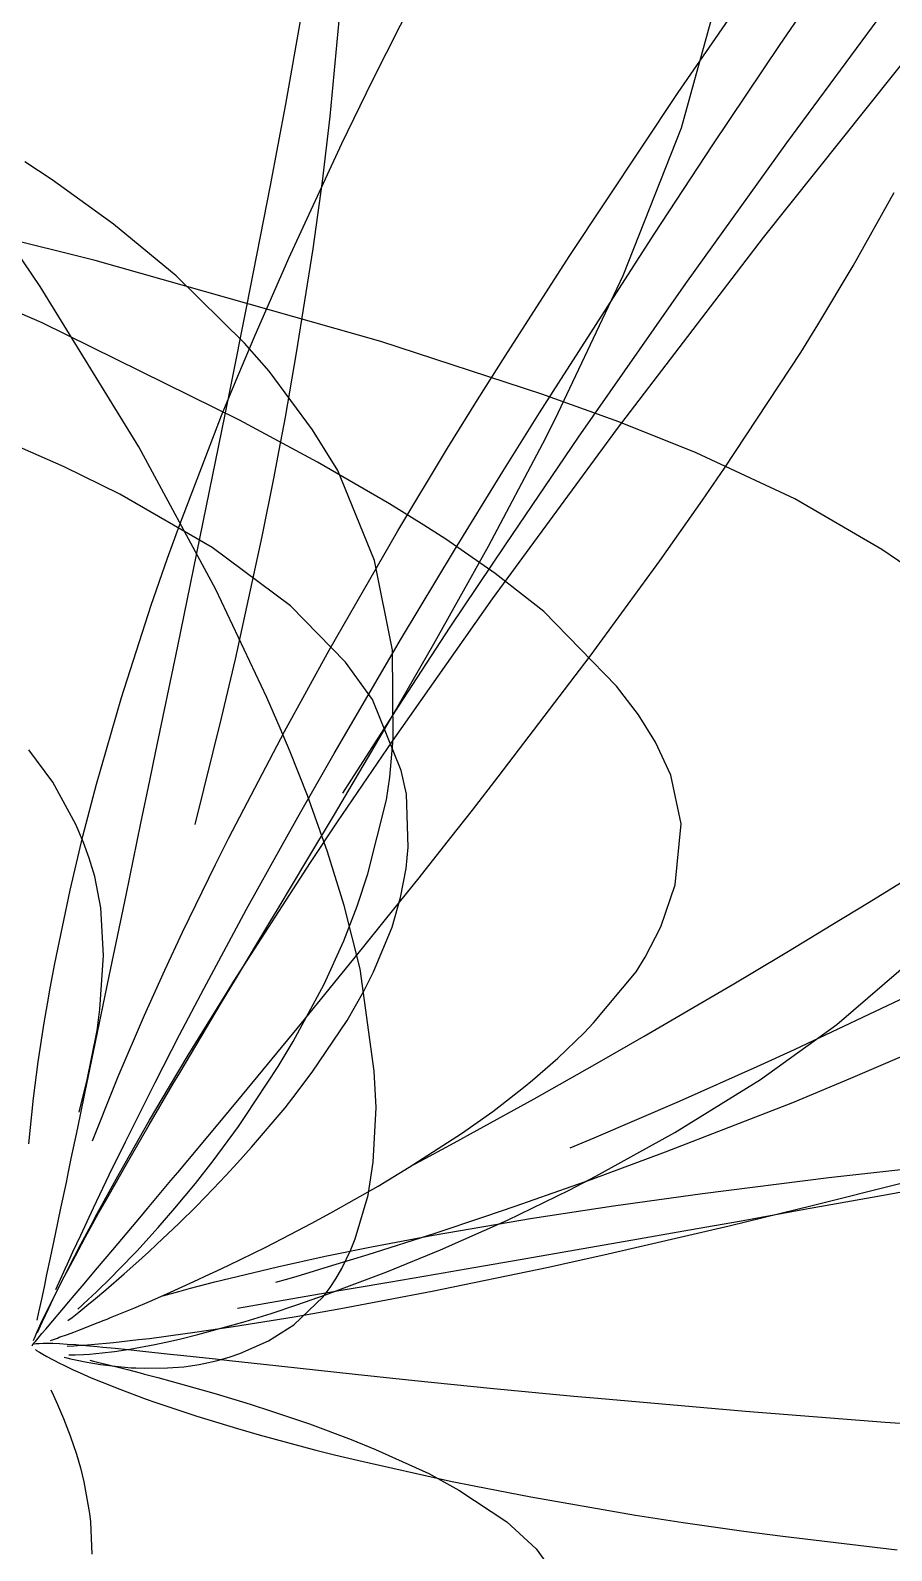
# Model space of a CAD drawing. Header units: metres. Extents: x -307 to 280, y -97 to 158.
# Drawn here: x -0.002 to 2.113, y -0.501 to 3.232 of the extents above; entities that cross this region are included whole.
import ezdxf

# ---------------------------------------------------------------- set-up
doc = ezdxf.new("R2010")
doc.units = ezdxf.units.M

msp = doc.modelspace()

# ---------------------------------------------------------------- linework, layer by layer
for p, q in [((1.5885, 3.08, -1342.5553), (1.8892, 3.5144, -1341.9878)), ((1.8396, 3.1977, -1346.4005), (2.0785, 3.5467, -1346.3578)), ((1.856, 2.9558, -1346.1312), (2.2847, 3.5372, -1346.001)), ((0.8383, 3.1091, -1342.6676), (1.0281, 3.4851, -1342.2588)), ((1.5969, 2.993, -1346.6968), (1.6967, 3.3538, -1346.5618)), ((0.734, 3.0206, -1341.5795), (0.761, 3.3099, -1341.0454)), ((0.6253, 3.0511, -1342.1542), (0.6631, 3.2644, -1341.7544)), ((1.6742, 2.9512, -1346.4281), (1.8396, 3.1977, -1346.4005)), ((1.7986, 2.7236, -1346.0496), (2.1828, 3.2055, -1345.9459)), ((0.763, 2.9544, -1342.8431), (0.8383, 3.1091, -1342.6676)), ((1.3209, 2.677, -1343.0897), (1.5885, 3.08, -1342.5553)), ((0.5878, 2.851, -1342.5093), (0.6253, 3.0511, -1342.1542)), ((0.7152, 2.8607, -1341.8667), (0.734, 3.0206, -1341.5795)), ((1.4539, 2.63, -1346.7761), (1.5969, 2.993, -1346.6968)), ((0.6329, 2.6725, -1343.1759), (0.763, 2.9544, -1342.8431)), ((1.5297, 2.732, -1346.4506), (1.6742, 2.9512, -1346.4281)), ((1.608, 2.6102, -1346.2029), (1.856, 2.9558, -1346.1312)), ((0.1571, 2.6673, -1336.4951), (-0.8591, 2.9177, -1335.0626)), ((0.0225, 2.6033, -1341.299), (-0.2105, 2.942, -1341.1193)), ((0.0515, 2.8652, -1338.9144), (-0.0159, 2.9097, -1338.7366)), ((0.2021, 2.7564, -1339.34), (0.0515, 2.8652, -1338.9144)), ((0.53, 2.5549, -1343.0037), (0.5878, 2.851, -1342.5093)), ((0.6927, 2.6956, -1342.1576), (0.7152, 2.8607, -1341.8667)), ((0.0268, 2.5136, -1337.3739), (-0.6449, 2.8079, -1336.0822)), ((2.0184, 2.6539, -1344.178), (2.119, 2.8341, -1343.9446)), ((0.356, 2.6298, -1339.8203), (0.2021, 2.7564, -1339.34)), ((1.2949, 2.366, -1346.4827), (1.5297, 2.732, -1346.4506)), ((0.652, 2.4402, -1342.5963), (0.6927, 2.6956, -1342.1576)), ((1.4398, 2.2545, -1346.1432), (1.7986, 2.7236, -1346.0496)), ((0.8591, 2.4678, -1337.6361), (0.1571, 2.6673, -1336.4951)), ((0.5477, 2.4779, -1343.412), (0.6329, 2.6725, -1343.1759)), ((1.1639, 2.4325, -1343.4153), (1.3209, 2.677, -1343.0897)), ((1.9319, 2.5089, -1344.3556), (2.0184, 2.6539, -1344.178)), ((0.5235, 2.4641, -1340.4224), (0.356, 2.6298, -1339.8203)), ((1.2867, 2.2776, -1346.8103), (1.4539, 2.63, -1346.7761)), ((0.2642, 2.2097, -1341.5641), (0.0225, 2.6033, -1341.299)), ((1.3445, 2.2329, -1346.2743), (1.608, 2.6102, -1346.2029)), ((0.4888, 2.3495, -1343.3318), (0.53, 2.5549, -1343.0037)), ((0.5113, 2.2751, -1338.4517), (0.0268, 2.5136, -1337.3739)), ((1.8902, 2.4412, -1344.4358), (1.9319, 2.5089, -1344.3556)), ((0.5036, 2.3735, -1343.5405), (0.5477, 2.4779, -1343.412)), ((0.5846, 2.3955, -1340.6648), (0.5235, 2.4641, -1340.4224)), ((1.2538, 2.3388, -1338.3595), (0.8591, 2.4678, -1337.6361)), ((0.6242, 2.2825, -1342.8625), (0.652, 2.4402, -1342.5963)), ((1.0958, 2.3245, -1343.5593), (1.1639, 2.4325, -1343.4153)), ((1.7028, 2.1573, -1344.7476), (1.8902, 2.4412, -1344.4358)), ((0.6913, 2.2516, -1341.155), (0.5846, 2.3955, -1340.6648)), ((0.4677, 2.2862, -1343.6487), (0.5036, 2.3735, -1343.5405)), ((1.2487, 2.293, -1346.4885), (1.2949, 2.366, -1346.4827)), ((0.4766, 2.2889, -1343.4269), (0.4888, 2.3495, -1343.3318)), ((1.0224, 2.2059, -1343.7173), (1.0958, 2.3245, -1343.5593)), ((1.443, 2.2706, -1338.7349), (1.2538, 2.3388, -1338.3595)), ((0.3651, 2.0184, -1343.986), (0.4677, 2.2862, -1343.6487)), ((0.4226, 2.0242, -1343.8276), (0.4766, 2.2889, -1343.4269)), ((0.6093, 2.2015, -1342.998), (0.6242, 2.2825, -1342.8625)), ((1.1583, 2.1486, -1346.4991), (1.2487, 2.293, -1346.4885)), ((1.2568, 2.2178, -1346.8137), (1.2867, 2.2776, -1346.8103)), ((0.0807, 2.16, -1339.2706), (-0.1547, 2.2641, -1338.6971)), ((0.7035, 2.172, -1338.9224), (0.5113, 2.2751, -1338.4517)), ((0.7527, 2.1512, -1341.4854), (0.6913, 2.2516, -1341.155)), ((1.1328, 1.8358, -1346.2201), (1.4398, 2.2545, -1346.1432)), ((1.6333, 2.195, -1339.1427), (1.443, 2.2706, -1338.7349)), ((0.4532, 1.8589, -1341.8538), (0.2642, 2.2097, -1341.5641)), ((0.9002, 2.0032, -1343.9867), (1.0224, 2.2059, -1343.7173)), ((1.1231, 1.9655, -1346.8135), (1.2568, 2.2178, -1346.8137)), ((1.1646, 1.9688, -1346.32), (1.3445, 2.2329, -1346.2743)), ((0.596, 2.1315, -1343.1144), (0.6093, 2.2015, -1342.998)), ((0.8799, 2.0694, -1339.393), (0.7035, 2.172, -1338.9224)), ((1.8756, 2.0819, -1339.7311), (1.6333, 2.195, -1339.1427)), ((0.2181, 2.093, -1339.6346), (0.0807, 2.16, -1339.2706)), ((0.5675, 1.9891, -1343.3488), (0.596, 2.1315, -1343.1144)), ((0.8432, 1.9306, -1342.1678), (0.7527, 2.1512, -1341.4854)), ((1.0395, 1.9555, -1346.5115), (1.1583, 2.1486, -1346.4991)), ((1.649, 2.0785, -1344.8303), (1.7028, 2.1573, -1344.7476)), ((0.4441, 1.9622, -1340.324), (0.2181, 2.093, -1339.6346)), ((0.9645, 2.0173, -1339.6324), (0.8799, 2.0694, -1339.393)), ((1.544, 1.9292, -1344.9805), (1.649, 2.0785, -1344.8303)), ((2.0889, 1.957, -1340.3484), (1.8756, 2.0819, -1339.7311)), ((0.335, 1.9361, -1344.0903), (0.3651, 2.0184, -1343.986)), ((0.3598, 1.7198, -1344.2686), (0.4226, 2.0242, -1343.8276)), ((1.0184, 1.9827, -1339.7911), (0.9645, 2.0173, -1339.6324)), ((0.5014, 1.6877, -1343.8357), (0.5675, 1.9891, -1343.3488)), ((0.7318, 1.7102, -1344.3728), (0.9002, 2.0032, -1343.9867)), ((1.1396, 1.8986, -1340.1769), (1.0184, 1.9827, -1339.7911)), ((0.6366, 1.8187, -1341.0431), (0.4441, 1.9622, -1340.324)), ((0.9094, 1.7392, -1346.5225), (1.0395, 1.9555, -1346.5115)), ((0.9889, 1.7254, -1346.7988), (1.1231, 1.9655, -1346.8135)), ((1.0293, 1.7662, -1346.3523), (1.1646, 1.9688, -1346.32)), ((2.1506, 1.9156, -1340.5474), (2.0889, 1.957, -1340.3484)), ((0.2947, 1.8209, -1344.2369), (0.335, 1.9361, -1344.0903)), ((0.887, 1.7101, -1342.8022), (0.8432, 1.9306, -1342.1678)), ((1.3728, 1.6952, -1345.2006), (1.544, 1.9292, -1344.9805)), ((1.2592, 1.8051, -1340.6035), (1.1396, 1.8986, -1340.1769)), ((0.5784, 1.5937, -1342.1091), (0.4532, 1.8589, -1341.8538)), ((0.8873, 1.4865, -1346.2783), (1.1328, 1.8358, -1346.2201)), ((0.2218, 1.5937, -1344.5271), (0.2947, 1.8209, -1344.2369)), ((0.7716, 1.681, -1341.6929), (0.6366, 1.8187, -1341.0431)), ((1.4371, 1.622, -1341.423), (1.2592, 1.8051, -1340.6035)), ((0.9018, 1.5716, -1346.3805), (1.0293, 1.7662, -1346.3523)), ((0.3055, 1.4577, -1344.6338), (0.3598, 1.7198, -1344.2686)), ((0.7443, 1.4567, -1346.5317), (0.9094, 1.7392, -1346.5225)), ((0.8732, 1.5249, -1346.7771), (0.9889, 1.7254, -1346.7988)), ((0.4678, 1.5428, -1344.0671), (0.5014, 1.6877, -1343.8357)), ((0.6219, 1.5105, -1344.6333), (0.7318, 1.7102, -1344.3728)), ((0.8385, 1.5893, -1342.104), (0.7716, 1.681, -1341.6929)), ((0.8892, 1.4921, -1343.3855), (0.887, 1.7101, -1342.8022)), ((1.1472, 1.3994, -1345.4558), (1.3728, 1.6952, -1345.2006)), ((1.4914, 1.5514, -1341.7333), (1.4371, 1.622, -1341.423)), ((0.1606, 1.3807, -1344.7987), (0.2218, 1.5937, -1344.5271)), ((0.6114, 1.5187, -1342.1863), (0.5784, 1.5937, -1342.1091)), ((0.7657, 1.359, -1346.4078), (0.9018, 1.5716, -1346.3805)), ((0.9085, 1.4142, -1342.8275), (0.8385, 1.5893, -1342.104)), ((0.4031, 1.2822, -1344.4774), (0.4678, 1.5428, -1344.0671)), ((1.5334, 1.4843, -1342.0244), (1.4914, 1.5514, -1341.7333)), ((0.4857, 1.249, -1344.9694), (0.6219, 1.5105, -1344.6333)), ((0.6362, 1.4603, -1342.2485), (0.6114, 1.5187, -1342.1863)), ((0.8343, 1.4583, -1346.7684), (0.8732, 1.5249, -1346.7771)), ((0.053, 1.3856, -1339.1652), (-0.0061, 1.465, -1338.7018)), ((0.2914, 1.3896, -1344.727), (0.3055, 1.4577, -1344.6338)), ((0.6787, 1.3531, -1342.3688), (0.6362, 1.4603, -1342.2485)), ((0.6621, 1.3129, -1346.5345), (0.7443, 1.4567, -1346.5317)), ((0.7446, 1.3067, -1346.7449), (0.8343, 1.4583, -1346.7684)), ((0.7524, 1.2882, -1346.309), (0.8873, 1.4865, -1346.2783)), ((0.8806, 1.3982, -1343.626), (0.8892, 1.4921, -1343.3855)), ((1.5706, 1.4028, -1342.3706), (1.5334, 1.4843, -1342.0244)), ((0.1094, 1.2823, -1339.7487), (0.053, 1.3856, -1339.1652)), ((0.2697, 1.2853, -1344.868), (0.2914, 1.3896, -1344.727)), ((0.8727, 1.3429, -1343.7644), (0.8806, 1.3982, -1343.626)), ((0.9216, 1.3563, -1343.0547), (0.9085, 1.4142, -1342.8275)), ((1.0836, 1.3175, -1345.5236), (1.1472, 1.3994, -1345.4558)), ((1.5963, 1.2834, -1342.8611), (1.5706, 1.4028, -1342.3706)), ((0.1271, 1.2529, -1344.9609), (0.1606, 1.3807, -1344.7987)), ((0.728, 1.2147, -1342.536), (0.6787, 1.3531, -1342.3688)), ((0.9255, 1.226, -1343.5334), (0.9216, 1.3563, -1343.0547)), ((0.6161, 1.2312, -1346.5354), (0.6621, 1.3129, -1346.5345)), ((0.8264, 1.1604, -1344.1982), (0.8727, 1.3429, -1343.7644)), ((1.0305, 1.2497, -1345.5784), (1.0836, 1.3175, -1345.5236)), ((0.1287, 1.2381, -1339.9939), (0.1094, 1.2823, -1339.7487)), ((0.2331, 1.1087, -1345.1016), (0.2697, 1.2853, -1344.868)), ((0.6773, 1.1938, -1346.7247), (0.7446, 1.3067, -1346.7449)), ((0.686, 1.1888, -1346.3235), (0.7524, 1.2882, -1346.309)), ((1.5819, 1.1334, -1343.4448), (1.5963, 1.2834, -1342.8611)), ((2.0583, 1.0916, -1344.8239), (2.3945, 1.3, -1344.539)), ((0.0956, 1.1206, -1345.1279), (0.1271, 1.2529, -1344.9609)), ((0.1428, 1.1993, -1340.2056), (0.1287, 1.2381, -1339.9939)), ((0.4525, 1.1833, -1345.0531), (0.4857, 1.249, -1344.9694)), ((0.9525, 1.151, -1345.6559), (1.0305, 1.2497, -1345.5784)), ((0.1561, 1.1541, -1340.4491), (0.1428, 1.1993, -1340.2056)), ((0.5292, 1.0743, -1346.5349), (0.6161, 1.2312, -1346.5354)), ((0.7688, 1.0831, -1342.7078), (0.728, 1.2147, -1342.536)), ((0.9209, 1.1736, -1343.7173), (0.9255, 1.226, -1343.5334)), ((0.3718, 1.0173, -1345.2617), (0.4525, 1.1833, -1345.0531)), ((0.5393, 0.9622, -1346.3538), (0.686, 1.1888, -1346.3235)), ((0.6062, 1.0753, -1346.701), (0.6773, 1.1938, -1346.7247)), ((0.8005, 1.0815, -1344.3792), (0.8264, 1.1604, -1344.1982)), ((0.9074, 1.1023, -1343.9575), (0.9209, 1.1736, -1343.7173)), ((0.0582, 0.9403, -1345.353), (0.0956, 1.1206, -1345.1279)), ((0.1709, 1.0769, -1340.8558), (0.1561, 1.1541, -1340.4491)), ((0.8704, 1.0483, -1345.7341), (0.9525, 1.151, -1345.6559)), ((1.5465, 1.0307, -1343.8242), (1.5819, 1.1334, -1343.4448)), ((0.1916, 0.9091, -1345.3583), (0.2331, 1.1087, -1345.1016)), ((0.8079, 0.9271, -1342.9312), (0.7688, 1.0831, -1342.7078)), ((0.8864, 1.0302, -1344.189), (0.9074, 1.1023, -1343.9575)), ((1.9645, 1.0343, -1344.9012), (2.0583, 1.0916, -1344.8239)), ((0.1778, 0.9604, -1341.4495), (0.1709, 1.0769, -1340.8558)), ((0.4237, 0.8781, -1346.5305), (0.5292, 1.0743, -1346.5349)), ((0.586, 1.0417, -1346.694), (0.6062, 1.0753, -1346.701)), ((0.7676, 0.9964, -1344.5682), (0.8005, 1.0815, -1344.3792)), ((0.814, 0.9782, -1345.7861), (0.8704, 1.0483, -1345.7341)), ((0.3281, 0.9241, -1345.3774), (0.3718, 1.0173, -1345.2617)), ((0.5018, 0.9014, -1346.6621), (0.586, 1.0417, -1346.694)), ((0.8403, 0.9201, -1344.5199), (0.8864, 1.0302, -1344.189)), ((1.5076, 0.9562, -1344.0884), (1.5465, 1.0307, -1343.8242)), ((1.86, 0.9711, -1344.9862), (1.9645, 1.0343, -1344.9012)), ((0.6531, 0.7811, -1345.9254), (0.814, 0.9782, -1345.7861)), ((0.7192, 0.8896, -1344.7972), (0.7676, 0.9964, -1344.5682)), ((1.7681, 0.916, -1345.0599), (1.86, 0.9711, -1344.9862)), ((0.0469, 0.8803, -1345.4272), (0.0582, 0.9403, -1345.353)), ((0.1688, 0.8283, -1342.0997), (0.1778, 0.9604, -1341.4495)), ((0.4978, 0.8968, -1346.3619), (0.5393, 0.9622, -1346.3538)), ((1.4855, 0.9205, -1344.2117), (1.5076, 0.9562, -1344.0884)), ((1.9786, 0.7904, -1344.4713), (2.1716, 0.9567, -1344.0364)), ((0.1719, 0.8142, -1345.4781), (0.1916, 0.9091, -1345.3583)), ((0.2782, 0.8137, -1345.5128), (0.3281, 0.9241, -1345.3774)), ((0.4676, 0.8444, -1346.6486), (0.5018, 0.9014, -1346.6621)), ((0.4786, 0.8663, -1346.3656), (0.4978, 0.8968, -1346.3619)), ((0.8421, 0.6763, -1343.3517), (0.8079, 0.9271, -1342.9312)), ((0.817, 0.8729, -1344.6556), (0.8403, 0.9201, -1344.5199)), ((1.3813, 0.7952, -1344.6196), (1.4855, 0.9205, -1344.2117)), ((1.7254, 0.8906, -1345.0939), (1.7681, 0.916, -1345.0599)), ((1.8747, 0.7295, -1345.4053), (2.2799, 0.9213, -1345.34)), ((0.0399, 0.8414, -1345.4752), (0.0469, 0.8803, -1345.4272)), ((0.3645, 0.7655, -1346.5261), (0.4237, 0.8781, -1346.5305)), ((0.3859, 0.7154, -1346.3824), (0.4786, 0.8663, -1346.3656)), ((0.6432, 0.7488, -1345.0856), (0.7192, 0.8896, -1344.7972)), ((0.7761, 0.8007, -1344.8539), (0.817, 0.8729, -1344.6556)), ((1.5057, 0.7623, -1345.2648), (1.7254, 0.8906, -1345.0939)), ((0.0319, 0.7947, -1345.5326), (0.0399, 0.8414, -1345.4752)), ((0.162, 0.7763, -1342.3518), (0.1688, 0.8283, -1342.0997)), ((0.391, 0.716, -1346.6158), (0.4676, 0.8444, -1346.6486)), ((0.0174, 0.6989, -1345.6488), (0.0319, 0.7947, -1345.5326)), ((0.1442, 0.6806, -1345.6434), (0.1719, 0.8142, -1345.4781)), ((0.2138, 0.663, -1345.694), (0.2782, 0.8137, -1345.5128)), ((0.6902, 0.6741, -1345.1753), (0.7761, 0.8007, -1344.8539)), ((1.3582, 0.7704, -1344.6976), (1.3813, 0.7952, -1344.6196)), ((1.7909, 0.6557, -1344.7987), (1.9786, 0.7904, -1344.4713)), ((0.1379, 0.6551, -1342.9271), (0.162, 0.7763, -1342.3518)), ((0.3043, 0.6485, -1346.5195), (0.3645, 0.7655, -1346.5261)), ((0.5187, 0.6182, -1346.0345), (0.6531, 0.7811, -1345.9254)), ((0.6069, 0.6875, -1345.2074), (0.6432, 0.7488, -1345.0856)), ((1.2933, 0.7081, -1344.8872), (1.3582, 0.7704, -1344.6976)), ((1.3846, 0.6927, -1345.3574), (1.5057, 0.7623, -1345.2648)), ((0.3398, 0.6387, -1346.3901), (0.3859, 0.7154, -1346.3824)), ((0.3649, 0.6719, -1346.6042), (0.391, 0.716, -1346.6158)), ((1.7828, 0.6873, -1345.424), (1.8747, 0.7295, -1345.4053)), ((2.0126, 0.6586, -1345.6189), (2.1391, 0.7127, -1345.6085)), ((0.0059, 0.6095, -1345.7557), (0.0174, 0.6989, -1345.6488)), ((0.1328, 0.6258, -1345.7104), (0.1442, 0.6806, -1345.6434)), ((0.5257, 0.5645, -1345.4427), (0.6069, 0.6875, -1345.2074)), ((0.6425, 0.6107, -1345.327), (0.6902, 0.6741, -1345.1753)), ((0.8469, 0.587, -1343.5173), (0.8421, 0.6763, -1343.3517)), ((1.231, 0.6541, -1345.045), (1.2933, 0.7081, -1344.8872)), ((1.2352, 0.6085, -1345.4702), (1.3846, 0.6927, -1345.3574)), ((1.5919, 0.6024, -1345.4712), (1.7828, 0.6873, -1345.424)), ((0.1182, 0.5756, -1343.3002), (0.1379, 0.6551, -1342.9271)), ((0.1509, 0.5052, -1345.8788), (0.2037, 0.6389, -1345.7227)), ((0.2037, 0.6389, -1345.7227), (0.2138, 0.663, -1345.694)), ((0.2315, 0.5028, -1346.5077), (0.3043, 0.6485, -1346.5195)), ((0.2899, 0.5445, -1346.5692), (0.3483, 0.644, -1346.5968)), ((0.2909, 0.5557, -1346.3977), (0.3398, 0.6387, -1346.3901)), ((0.3483, 0.644, -1346.5968), (0.3649, 0.6719, -1346.6042)), ((1.1559, 0.5942, -1345.2129), (1.2092, 0.636, -1345.0968)), ((1.2092, 0.636, -1345.0968), (1.231, 0.6541, -1345.045)), ((1.5805, 0.5253, -1345.0972), (1.7909, 0.6557, -1344.7987)), ((1.8704, 0.5996, -1345.6353), (2.0126, 0.6586, -1345.6189)), ((-0.0056, 0.4975, -1345.8873), (0.0059, 0.6095, -1345.7557)), ((0.121, 0.569, -1345.7792), (0.1328, 0.6258, -1345.7104)), ((0.4548, 0.5413, -1346.0844), (0.5187, 0.6182, -1346.0345)), ((0.6235, 0.5864, -1345.3834), (0.6425, 0.6107, -1345.327)), ((1.0949, 0.5309, -1345.5748), (1.2352, 0.6085, -1345.4702)), ((1.3823, 0.5126, -1345.5348), (1.5919, 0.6024, -1345.4712)), ((1.5575, 0.4778, -1345.6909), (1.8704, 0.5996, -1345.6353)), ((0.1112, 0.5218, -1345.8357), (0.121, 0.569, -1345.7792)), ((0.5091, 0.5406, -1345.4878), (0.5257, 0.5645, -1345.4427)), ((0.5414, 0.4897, -1345.5955), (0.6235, 0.5864, -1345.3834)), ((0.8402, 0.4523, -1343.7965), (0.8469, 0.587, -1343.5173)), ((1.0566, 0.5227, -1345.4027), (1.1336, 0.5773, -1345.259)), ((1.1336, 0.5773, -1345.259), (1.1559, 0.5942, -1345.2129)), ((0.2168, 0.4256, -1346.4076), (0.2909, 0.5557, -1346.3977)), ((0.2308, 0.4422, -1346.5398), (0.2899, 0.5445, -1346.5692)), ((0.3598, 0.4275, -1346.1559), (0.4548, 0.5413, -1346.0844)), ((0.4469, 0.4563, -1345.6421), (0.5091, 0.5406, -1345.4878)), ((1.0384, 0.5001, -1345.6167), (1.0949, 0.5309, -1345.5748)), ((1.387, 0.4186, -1345.3302), (1.5805, 0.5253, -1345.0972)), ((0.101, 0.473, -1345.8937), (0.1112, 0.5218, -1345.8357)), ((0.1918, 0.4216, -1346.4995), (0.2315, 0.5028, -1346.5077)), ((0.5069, 0.451, -1345.6765), (0.5414, 0.4897, -1345.5955)), ((0.9284, 0.44, -1345.6062), (1.0566, 0.5227, -1345.4027)), ((0.9784, 0.4676, -1345.661), (1.0384, 0.5001, -1345.6167)), ((1.3238, 0.4881, -1345.5542), (1.3823, 0.5126, -1345.5348)), ((0.0919, 0.4289, -1345.9456), (0.0978, 0.4576, -1345.9119)), ((0.0978, 0.4576, -1345.9119), (0.101, 0.473, -1345.8937)), ((0.4033, 0.4006, -1345.742), (0.4469, 0.4563, -1345.6421)), ((0.4784, 0.4201, -1345.7395), (0.5069, 0.451, -1345.6765)), ((0.8279, 0.3716, -1343.9813), (0.8402, 0.4523, -1343.7965)), ((0.9305, 0.4419, -1345.6964), (0.9784, 0.4676, -1345.661)), ((1.375, 0.4104, -1345.7332), (1.5575, 0.4778, -1345.6909)), ((1.9588, 0.4153, -1345.2668), (2.3299, 0.4567, -1344.9453)), ((2.1025, 0.3736, -1345.8982), (2.5454, 0.455, -1345.8279)), ((0.0864, 0.4028, -1345.976), (0.0919, 0.4289, -1345.9456)), ((0.1529, 0.3403, -1346.4895), (0.1918, 0.4216, -1346.4995)), ((0.1622, 0.3262, -1346.4133), (0.2168, 0.4256, -1346.4076)), ((0.192, 0.3741, -1346.5198), (0.2308, 0.4422, -1346.5398)), ((0.3429, 0.4074, -1346.1683), (0.3598, 0.4275, -1346.1559)), ((0.4473, 0.3872, -1345.8046), (0.4784, 0.4201, -1345.7395)), ((0.8523, 0.394, -1345.7135), (0.9284, 0.44, -1345.6062)), ((1.3209, 0.3841, -1345.404), (1.387, 0.4186, -1345.3302)), ((1.6486, 0.376, -1345.521), (1.9588, 0.4153, -1345.2668)), ((0.0731, 0.3393, -1346.0491), (0.0864, 0.4028, -1345.976)), ((0.1823, 0.3569, -1346.5146), (0.192, 0.3741, -1346.5198)), ((0.2855, 0.3389, -1346.21), (0.3429, 0.4074, -1346.1683)), ((0.3528, 0.3395, -1345.849), (0.4033, 0.4006, -1345.742)), ((0.4057, 0.3448, -1345.8855), (0.4473, 0.3872, -1345.8046)), ((0.7363, 0.3284, -1345.8573), (0.8523, 0.394, -1345.7135)), ((1.1696, 0.3105, -1345.5587), (1.3209, 0.3841, -1345.404)), ((1.1882, 0.3446, -1345.7854), (1.375, 0.4104, -1345.7332)), ((1.4304, 0.3455, -1345.6908), (1.6486, 0.376, -1345.521)), ((1.8995, 0.3369, -1345.932), (2.1025, 0.3736, -1345.8982)), ((1.9216, 0.3471, -1346.1896), (2.1394, 0.4022, -1346.1622)), ((0.0597, 0.2755, -1346.1215), (0.0731, 0.3393, -1346.0491)), ((0.1217, 0.2737, -1346.4799), (0.1529, 0.3403, -1346.4895)), ((0.1657, 0.3274, -1346.5057), (0.1823, 0.3569, -1346.5146)), ((0.2706, 0.3212, -1346.2206), (0.2855, 0.3389, -1346.21)), ((0.3118, 0.2921, -1345.9303), (0.3528, 0.3395, -1345.849)), ((0.3626, 0.3022, -1345.9633), (0.4057, 0.3448, -1345.8855)), ((0.7957, 0.2645, -1344.2605), (0.8279, 0.3716, -1343.9813)), ((1.1137, 0.319, -1345.8083), (1.1882, 0.3446, -1345.7854)), ((1.2309, 0.3149, -1345.8381), (1.4304, 0.3455, -1345.6908)), ((1.7142, 0.2964, -1346.2151), (1.9216, 0.3471, -1346.1896)), ((1.7392, 0.3081, -1345.9595), (1.8995, 0.3369, -1345.932)), ((0.1326, 0.2673, -1346.4877), (0.1657, 0.3274, -1346.5057)), ((0.147, 0.298, -1346.4147), (0.1622, 0.3262, -1346.4133)), ((0.2004, 0.2377, -1346.2698), (0.2706, 0.3212, -1346.2206)), ((0.3087, 0.251, -1346.0524), (0.3626, 0.3022, -1345.9633)), ((0.6363, 0.2748, -1345.9683), (0.6873, 0.3017, -1345.9133)), ((0.6873, 0.3017, -1345.9133), (0.7363, 0.3284, -1345.8573)), ((0.9924, 0.2787, -1345.8496), (1.1137, 0.319, -1345.8083)), ((1.0054, 0.2373, -1345.7106), (1.1696, 0.3105, -1345.5587)), ((1.0205, 0.2792, -1345.9835), (1.2309, 0.3149, -1345.8381)), ((1.6165, 0.2863, -1345.9812), (1.7392, 0.3081, -1345.9595)), ((0.0475, 0.2176, -1346.1858), (0.0597, 0.2755, -1346.1215)), ((0.1027, 0.2326, -1346.473), (0.1217, 0.2737, -1346.4799)), ((0.1086, 0.223, -1346.4742), (0.1326, 0.2673, -1346.4877)), ((0.1223, 0.2515, -1346.4165), (0.147, 0.298, -1346.4147)), ((0.2592, 0.2344, -1346.0276), (0.3118, 0.2921, -1345.9303)), ((0.5759, 0.2439, -1346.0289), (0.6363, 0.2748, -1345.9683)), ((0.7844, 0.2358, -1344.3408), (0.7957, 0.2645, -1344.2605)), ((0.828, 0.2263, -1345.9132), (0.9924, 0.2787, -1345.8496)), ((0.8361, 0.2447, -1346.102), (0.987, 0.2733, -1346.006)), ((0.987, 0.2733, -1346.006), (1.0205, 0.2792, -1345.9835)), ((1.1821, 0.2103, -1346.0645), (1.4915, 0.2642, -1346.0039)), ((1.4063, 0.2253, -1346.2518), (1.7142, 0.2964, -1346.2151)), ((1.4915, 0.2642, -1346.0039), (1.6165, 0.2863, -1345.9812)), ((0.0891, 0.2028, -1346.4678), (0.1027, 0.2326, -1346.473)), ((0.0918, 0.1925, -1346.4178), (0.1223, 0.2515, -1346.4165)), ((0.1629, 0.1933, -1346.2955), (0.2004, 0.2377, -1346.2698)), ((0.2154, 0.1887, -1346.1034), (0.2592, 0.2344, -1346.0276)), ((0.2573, 0.2039, -1346.1305), (0.2883, 0.232, -1346.0844)), ((0.2883, 0.232, -1346.0844), (0.3087, 0.251, -1346.0524)), ((0.4857, 0.1998, -1346.1108), (0.5759, 0.2439, -1346.0289)), ((0.7219, 0.2215, -1346.1702), (0.8361, 0.2447, -1346.102)), ((0.7412, 0.1995, -1345.9498), (0.828, 0.2263, -1345.9132)), ((0.7627, 0.1914, -1344.4741), (0.7844, 0.2358, -1344.3408)), ((0.8735, 0.1831, -1345.823), (1.0054, 0.2373, -1345.7106)), ((1.3363, 0.2096, -1346.2601), (1.4063, 0.2253, -1346.2518)), ((0.0388, 0.1765, -1346.2307), (0.0475, 0.2176, -1346.1858)), ((0.0751, 0.1593, -1346.4182), (0.0918, 0.1925, -1346.4178)), ((0.0803, 0.1832, -1346.4641), (0.0838, 0.1909, -1346.4656)), ((0.081, 0.1709, -1346.4585), (0.0898, 0.1876, -1346.4635)), ((0.0838, 0.1909, -1346.4656), (0.0891, 0.2028, -1346.4678)), ((0.0898, 0.1876, -1346.4635), (0.1086, 0.223, -1346.4742)), ((0.125, 0.1484, -1346.3212), (0.1629, 0.1933, -1346.2955)), ((0.1975, 0.1705, -1346.1333), (0.2154, 0.1887, -1346.1034)), ((0.2288, 0.1786, -1346.1707), (0.2573, 0.2039, -1346.1305)), ((0.4563, 0.1857, -1346.1361), (0.4857, 0.1998, -1346.1108)), ((0.4889, 0.168, -1346.293), (0.6053, 0.1959, -1346.2346)), ((0.6053, 0.1959, -1346.2346), (0.7219, 0.2215, -1346.1702)), ((0.6962, 0.1859, -1345.9696), (0.7412, 0.1995, -1345.9498)), ((0.748, 0.1658, -1344.5557), (0.7627, 0.1914, -1344.4741)), ((0.9847, 0.1359, -1346.3005), (1.2702, 0.195, -1346.2678)), ((0.9933, 0.1777, -1346.1038), (1.0867, 0.1938, -1346.084)), ((1.0867, 0.1938, -1346.084), (1.1821, 0.2103, -1346.0645)), ((1.2702, 0.195, -1346.2678), (1.3363, 0.2096, -1346.2601)), ((0.0324, 0.1467, -1346.2628), (0.0388, 0.1765, -1346.2307)), ((0.0609, 0.1399, -1346.4548), (0.0803, 0.1832, -1346.4641)), ((0.0613, 0.1326, -1346.4469), (0.081, 0.1709, -1346.4585)), ((0.0675, 0.1442, -1346.4182), (0.0751, 0.1593, -1346.4182)), ((0.1602, 0.134, -1346.1926), (0.1975, 0.1705, -1346.1333)), ((0.1834, 0.1394, -1346.23), (0.2288, 0.1786, -1346.1707)), ((0.3328, 0.1293, -1346.2317), (0.3995, 0.1592, -1346.1824)), ((0.3995, 0.1592, -1346.1824), (0.4383, 0.1772, -1346.1512)), ((0.4099, 0.1478, -1346.3292), (0.4511, 0.1585, -1346.3108)), ((0.4383, 0.1772, -1346.1512), (0.4563, 0.1857, -1346.1361)), ((0.4511, 0.1585, -1346.3108), (0.4889, 0.168, -1346.293)), ((0.6012, 0.1577, -1346.0139), (0.6246, 0.1645, -1346.0028)), ((0.6246, 0.1645, -1346.0028), (0.6505, 0.1722, -1345.9906)), ((0.6505, 0.1722, -1345.9906), (0.6962, 0.1859, -1345.9696)), ((0.7084, 0.1289, -1346.1692), (0.8784, 0.158, -1346.129)), ((0.7228, 0.1267, -1345.9415), (0.8735, 0.1831, -1345.823)), ((0.7344, 0.1448, -1344.6256), (0.748, 0.1658, -1344.5557)), ((0.8784, 0.158, -1346.129), (0.9933, 0.1777, -1346.1038)), ((0.0197, 0.0878, -1346.3247), (0.0259, 0.1163, -1346.2949)), ((0.0259, 0.1163, -1346.2949), (0.0324, 0.1467, -1346.2628)), ((0.0432, 0.0942, -1346.4175), (0.0534, 0.1154, -1346.418)), ((0.0455, 0.1011, -1346.4376), (0.058, 0.1261, -1346.445)), ((0.0534, 0.1154, -1346.418), (0.0675, 0.1442, -1346.4182)), ((0.058, 0.1261, -1346.445), (0.0613, 0.1326, -1346.4469)), ((0.0925, 0.1098, -1346.3431), (0.1003, 0.1191, -1346.3378)), ((0.1003, 0.1191, -1346.3378), (0.125, 0.1484, -1346.3212)), ((0.1288, 0.1044, -1346.2402), (0.1602, 0.134, -1346.1926)), ((0.142, 0.1049, -1346.2797), (0.1531, 0.114, -1346.2668)), ((0.1531, 0.114, -1346.2668), (0.1834, 0.1394, -1346.23)), ((0.2904, 0.1107, -1346.2611), (0.3328, 0.1293, -1346.2317)), ((0.3237, 0.1241, -1346.3644), (0.3623, 0.135, -1346.3494)), ((0.3623, 0.135, -1346.3494), (0.3916, 0.143, -1346.3372)), ((0.3916, 0.143, -1346.3372), (0.4099, 0.1478, -1346.3292)), ((0.6053, 0.1112, -1346.195), (0.7084, 0.1289, -1346.1692)), ((0.6447, 0.0535, -1344.9937), (0.7172, 0.1216, -1344.7074)), ((0.6528, 0.1022, -1345.994), (0.7228, 0.1267, -1345.9415)), ((0.7172, 0.1216, -1344.7074), (0.7344, 0.1448, -1344.6256)), ((0.7601, 0.0933, -1346.3258), (0.9847, 0.1359, -1346.3005)), ((0.0146, 0.0643, -1346.3488), (0.0189, 0.0841, -1346.3285)), ((0.0189, 0.0841, -1346.3285), (0.0197, 0.0878, -1346.3247)), ((0.0238, 0.0561, -1346.4244), (0.0329, 0.0752, -1346.4299)), ((0.0283, 0.0628, -1346.4163), (0.0349, 0.0768, -1346.417)), ((0.0329, 0.0752, -1346.4299), (0.0394, 0.0887, -1346.434)), ((0.0349, 0.0768, -1346.417), (0.0432, 0.0942, -1346.4175)), ((0.0394, 0.0887, -1346.434), (0.0455, 0.1011, -1346.4376)), ((0.0533, 0.0634, -1346.3694), (0.0754, 0.0896, -1346.3545)), ((0.0754, 0.0896, -1346.3545), (0.0925, 0.1098, -1346.3431)), ((0.1004, 0.0715, -1346.3252), (0.1169, 0.0846, -1346.3077)), ((0.115, 0.0917, -1346.2606), (0.1246, 0.1005, -1346.2465)), ((0.1169, 0.0846, -1346.3077), (0.142, 0.1049, -1346.2797)), ((0.1246, 0.1005, -1346.2465), (0.1288, 0.1044, -1346.2402)), ((0.195, 0.0708, -1346.3207), (0.2075, 0.0759, -1346.3134)), ((0.2075, 0.0759, -1346.3134), (0.2524, 0.0945, -1346.2859)), ((0.2524, 0.0945, -1346.2859), (0.2904, 0.1107, -1346.2611)), ((0.5071, 0.0944, -1346.2211), (0.6053, 0.1112, -1346.195)), ((0.5254, 0.0615, -1346.0847), (0.5893, 0.0813, -1346.0399)), ((0.5893, 0.0813, -1346.0399), (0.6528, 0.1022, -1345.994)), ((0.6455, 0.073, -1346.3386), (0.7601, 0.0933, -1346.3258)), ((0.0141, 0.0346, -1346.4186), (0.018, 0.0434, -1346.421)), ((0.0153, 0.0343, -1346.4144), (0.0193, 0.0432, -1346.4152)), ((0.018, 0.0434, -1346.421), (0.0238, 0.0561, -1346.4244)), ((0.0193, 0.0432, -1346.4152), (0.0268, 0.0595, -1346.4161)), ((0.0266, 0.0316, -1346.3877), (0.0358, 0.0426, -1346.3813)), ((0.0268, 0.0595, -1346.4161), (0.0283, 0.0628, -1346.4163)), ((0.0358, 0.0426, -1346.3813), (0.0533, 0.0634, -1346.3694)), ((0.0902, 0.0635, -1346.3356), (0.1004, 0.0715, -1346.3252)), ((0.1049, 0.0355, -1346.3684), (0.1172, 0.0402, -1346.3624)), ((0.1172, 0.0402, -1346.3624), (0.1478, 0.052, -1346.3469)), ((0.1478, 0.052, -1346.3469), (0.1583, 0.0561, -1346.3413)), ((0.1583, 0.0561, -1346.3413), (0.1649, 0.0587, -1346.3376)), ((0.1649, 0.0587, -1346.3376), (0.1796, 0.0646, -1346.3296)), ((0.1796, 0.0646, -1346.3296), (0.1865, 0.0673, -1346.3256)), ((0.1865, 0.0673, -1346.3256), (0.195, 0.0708, -1346.3207)), ((0.3964, 0.034, -1346.366), (0.4967, 0.0489, -1346.355)), ((0.4091, 0.0293, -1346.1626), (0.4961, 0.0528, -1346.1049)), ((0.4961, 0.0528, -1346.1049), (0.5254, 0.0615, -1346.0847)), ((0.4967, 0.0489, -1346.355), (0.6455, 0.073, -1346.3386)), ((0.5832, 0.0137, -1345.2003), (0.6447, 0.0535, -1344.9937)), ((0.0016, 0.0018, -1346.4064), (0.0024, 0.0028, -1346.4056)), ((0.0024, 0.0028, -1346.4056), (0.0029, 0.0034, -1346.4053)), ((0.0029, 0.0034, -1346.4053), (0.0046, 0.0054, -1346.4038)), ((0.0046, 0.0054, -1346.4038), (0.0077, 0.0091, -1346.4012)), ((0.0054, 0.0143, -1346.4132), (0.0066, 0.0172, -1346.414)), ((0.0066, 0.0172, -1346.414), (0.0072, 0.0187, -1346.4143)), ((0.0072, 0.0187, -1346.4143), (0.008, 0.0207, -1346.4149)), ((0.0077, 0.0091, -1346.4012), (0.0103, 0.0122, -1346.3993)), ((0.008, 0.0207, -1346.4149), (0.0105, 0.0265, -1346.4164)), ((0.008, 0.0063, -1346.3015), (0.0092, 0.0066, -1346.2915)), ((0.0092, 0.0066, -1346.2915), (0.0125, 0.0071, -1346.2675)), ((0.0103, 0.0122, -1346.3993), (0.0174, 0.0207, -1346.394)), ((0.0105, 0.0265, -1346.4164), (0.0141, 0.0346, -1346.4186)), ((0.0125, 0.0071, -1346.2675), (0.0152, 0.0074, -1346.2488)), ((0.0152, 0.0074, -1346.2488), (0.0193, 0.0077, -1346.2217)), ((0.0174, 0.0207, -1346.394), (0.0266, 0.0316, -1346.3877)), ((0.0193, 0.0077, -1346.2217), (0.0293, 0.0082, -1346.1609)), ((0.0293, 0.0082, -1346.1609), (0.0358, 0.0082, -1346.1245)), ((0.0358, 0.0082, -1346.1245), (0.0445, 0.0082, -1346.0786)), ((0.0445, 0.0082, -1346.0786), (0.0529, 0.0079, -1346.0363)), ((0.0474, 0.0148, -1346.3938), (0.0526, 0.0166, -1346.3917)), ((0.0526, 0.0166, -1346.3917), (0.0643, 0.0207, -1346.3868)), ((0.0529, 0.0079, -1346.0363), (0.0694, 0.0072, -1345.9572)), ((0.0643, 0.0207, -1346.3868), (0.0691, 0.0225, -1346.3848)), ((0.0691, 0.0225, -1346.3848), (0.089, 0.0297, -1346.3759)), ((0.0694, 0.0072, -1345.9572), (0.0888, 0.0061, -1345.8696)), ((0.0884, 0.0007, -1346.3998), (0.1049, 0.0017, -1346.3978)), ((0.0888, 0.0061, -1345.8696), (0.1098, 0.0045, -1345.78)), ((0.089, 0.0297, -1346.3759), (0.1049, 0.0355, -1346.3684)), ((0.1049, 0.0017, -1346.3978), (0.1225, 0.003, -1346.3959)), ((0.1098, 0.0045, -1345.78), (0.124, 0.0034, -1345.7216)), ((0.1225, 0.003, -1346.3959), (0.1287, 0.0034, -1346.3953)), ((0.124, 0.0034, -1345.7216), (0.1342, 0.0025, -1345.681)), ((0.1287, 0.0034, -1346.3953), (0.1475, 0.005, -1346.3932)), ((0.1342, 0.0025, -1345.681), (0.1625, -0.0001, -1345.5712)), ((0.1475, 0.005, -1346.3932), (0.2022, 0.0101, -1346.3871)), ((0.2022, 0.0101, -1346.3871), (0.2637, 0.0168, -1346.3804)), ((0.2421, -0.0065, -1346.2675), (0.3038, 0.0048, -1346.2296)), ((0.2637, 0.0168, -1346.3804), (0.2905, 0.02, -1346.3774)), ((0.2905, 0.02, -1346.3774), (0.3786, 0.0315, -1346.3679)), ((0.3038, 0.0048, -1346.2296), (0.3309, 0.0106, -1346.2126)), ((0.3309, 0.0106, -1346.2126), (0.3639, 0.0182, -1346.1918)), ((0.3639, 0.0182, -1346.1918), (0.4091, 0.0293, -1346.1626)), ((0.3786, 0.0315, -1346.3679), (0.3964, 0.034, -1346.366)), ((0.5121, -0.0176, -1345.4099), (0.5832, 0.0137, -1345.2003)), ((0.0105, -0.0078, -1346.3835), (0.0134, -0.0097, -1346.3768)), ((0.0134, -0.0097, -1346.3768), (0.0188, -0.0131, -1346.3643)), ((0.0188, -0.0131, -1346.3643), (0.0208, -0.0143, -1346.3596)), ((0.0208, -0.0143, -1346.3596), (0.0288, -0.0191, -1346.3417)), ((0.0288, -0.0191, -1346.3417), (0.0388, -0.0248, -1346.3197)), ((0.0388, -0.0248, -1346.3197), (0.0527, -0.0323, -1346.2898)), ((0.0527, -0.0323, -1346.2898), (0.0587, -0.0354, -1346.2771)), ((0.0587, -0.0354, -1346.2771), (0.0661, -0.0391, -1346.2616)), ((0.081, -0.0261, -1346.3047), (0.0878, -0.0278, -1346.2946)), ((0.0878, -0.0278, -1346.2946), (0.097, -0.03, -1346.2805)), ((0.0929, -0.0207, -1346.3553), (0.1077, -0.0205, -1346.3468)), ((0.097, -0.03, -1346.2805), (0.1128, -0.0335, -1346.2561)), ((0.1077, -0.0205, -1346.3468), (0.1289, -0.0197, -1346.3345)), ((0.1128, -0.0335, -1346.2561), (0.1325, -0.0375, -1346.2249)), ((0.1289, -0.0197, -1346.3345), (0.1433, -0.0187, -1346.3262)), ((0.1433, -0.0187, -1346.3262), (0.1746, -0.0158, -1346.3077)), ((0.1442, -0.0337, -1346.3925), (0.1533, -0.036, -1346.3899)), ((0.1533, -0.036, -1346.3899), (0.1901, -0.045, -1346.3789)), ((0.1625, -0.0001, -1345.5712), (0.1759, -0.0013, -1345.5211)), ((0.1746, -0.0158, -1346.3077), (0.2048, -0.0121, -1346.2898)), ((0.1759, -0.0013, -1345.5211), (0.2061, -0.0043, -1345.4106)), ((0.2048, -0.0121, -1346.2898), (0.2421, -0.0065, -1346.2675)), ((0.2061, -0.0043, -1345.4106), (0.2385, -0.0076, -1345.296)), ((0.2385, -0.0076, -1345.296), (0.2739, -0.0113, -1345.1754)), ((0.2739, -0.0113, -1345.1754), (0.3416, -0.0186, -1344.9524)), ((0.3416, -0.0186, -1344.9524), (0.3665, -0.0213, -1344.8735)), ((0.3665, -0.0213, -1344.8735), (0.4523, -0.0307, -1344.6089)), ((0.4244, -0.0421, -1345.6398), (0.4547, -0.0354, -1345.5641)), ((0.4523, -0.0307, -1344.6089), (0.4867, -0.0345, -1344.5068)), ((0.4547, -0.0354, -1345.5641), (0.4861, -0.0266, -1345.4816)), ((0.4861, -0.0266, -1345.4816), (0.5121, -0.0176, -1345.4099)), ((0.4867, -0.0345, -1344.5068), (0.5708, -0.0438, -1344.2632)), ((0.0661, -0.0391, -1346.2616), (0.0832, -0.0476, -1346.2264)), ((0.0832, -0.0476, -1346.2264), (0.1032, -0.057, -1346.1858)), ((0.1032, -0.057, -1346.1858), (0.1127, -0.0614, -1346.1667)), ((0.1127, -0.0614, -1346.1667), (0.129, -0.0686, -1346.1346)), ((0.129, -0.0686, -1346.1346), (0.1476, -0.0766, -1346.0984)), ((0.1325, -0.0375, -1346.2249), (0.1378, -0.0385, -1346.2161)), ((0.1378, -0.0385, -1346.2161), (0.1703, -0.044, -1346.1617)), ((0.1703, -0.044, -1346.1617), (0.185, -0.046, -1346.1362)), ((0.185, -0.046, -1346.1362), (0.199, -0.0477, -1346.1113)), ((0.1901, -0.045, -1346.3789), (0.2232, -0.0534, -1346.3676)), ((0.199, -0.0477, -1346.1113), (0.2458, -0.0521, -1346.025)), ((0.2232, -0.0534, -1346.3676), (0.2366, -0.0568, -1346.3624)), ((0.2366, -0.0568, -1346.3624), (0.2676, -0.0648, -1346.35)), ((0.2458, -0.0521, -1346.025), (0.257, -0.0526, -1346.0034)), ((0.257, -0.0526, -1346.0034), (0.2782, -0.0533, -1345.9615)), ((0.2676, -0.0648, -1346.35), (0.2785, -0.0677, -1346.3452)), ((0.2782, -0.0533, -1345.9615), (0.3348, -0.0528, -1345.8452)), ((0.2785, -0.0677, -1346.3452), (0.3114, -0.0765, -1346.3303)), ((0.3348, -0.0528, -1345.8452), (0.3753, -0.0496, -1345.7557)), ((0.3753, -0.0496, -1345.7557), (0.4122, -0.0445, -1345.6696)), ((0.4122, -0.0445, -1345.6696), (0.4244, -0.0421, -1345.6398)), ((0.5708, -0.0438, -1344.2632), (0.6535, -0.0528, -1344.0315)), ((0.6535, -0.0528, -1344.0315), (0.7954, -0.068, -1343.6481)), ((0.7954, -0.068, -1343.6481), (0.9418, -0.0833, -1343.2699)), ((0.0482, -0.1061, -1346.6865), (0.0547, -0.1201, -1346.7177)), ((0.1476, -0.0766, -1346.0984), (0.1744, -0.0877, -1346.0466)), ((0.1744, -0.0877, -1346.0466), (0.2177, -0.105, -1345.9646)), ((0.2177, -0.105, -1345.9646), (0.2828, -0.1293, -1345.844)), ((0.3114, -0.0765, -1346.3303), (0.3812, -0.0956, -1346.2953)), ((0.3812, -0.0956, -1346.2953), (0.4545, -0.1166, -1346.2527)), ((0.9418, -0.0833, -1343.2699), (1.127, -0.102, -1342.8105)), ((1.127, -0.102, -1342.8105), (1.3323, -0.1217, -1342.3231)), ((0.0547, -0.1201, -1346.7177), (0.065, -0.1428, -1346.7662)), ((0.065, -0.1428, -1346.7662), (0.0797, -0.1771, -1346.8358)), ((0.2828, -0.1293, -1345.844), (0.3062, -0.1375, -1345.8014)), ((0.3062, -0.1375, -1345.8014), (0.365, -0.1575, -1345.696)), ((0.4545, -0.1166, -1346.2527), (0.5379, -0.1418, -1346.1967)), ((0.5379, -0.1418, -1346.1967), (0.5927, -0.1594, -1346.1545)), ((1.3323, -0.1217, -1342.3231), (1.3919, -0.1272, -1342.1864)), ((1.3919, -0.1272, -1342.1864), (1.7539, -0.1589, -1341.3756)), ((0.0797, -0.1771, -1346.8358), (0.0961, -0.2191, -1346.9149)), ((0.365, -0.1575, -1345.696), (0.4068, -0.1709, -1345.6224)), ((0.4068, -0.1709, -1345.6224), (0.5064, -0.2015, -1345.4497)), ((0.5927, -0.1594, -1346.1545), (0.6834, -0.1902, -1346.0769)), ((1.7539, -0.1589, -1341.3756), (2.0969, -0.1855, -1340.6508)), ((2.0969, -0.1855, -1340.6508), (2.4492, -0.2092, -1339.9424)), ((0.0961, -0.2191, -1346.9149), (0.1115, -0.2644, -1346.9932)), ((0.5064, -0.2015, -1345.4497), (0.5598, -0.2167, -1345.3589)), ((0.5598, -0.2167, -1345.3589), (0.699, -0.2543, -1345.1263)), ((0.6834, -0.1902, -1346.0769), (0.7859, -0.2283, -1345.9745)), ((0.699, -0.2543, -1345.1263), (0.7447, -0.2657, -1345.0518)), ((0.7859, -0.2283, -1345.9745), (0.8455, -0.2527, -1345.9049)), ((0.8455, -0.2527, -1345.9049), (0.9763, -0.3123, -1345.7289)), ((0.1115, -0.2644, -1346.9932), (0.121, -0.2978, -1347.0463)), ((0.121, -0.2978, -1347.0463), (0.1294, -0.3324, -1347.0977)), ((0.7447, -0.2657, -1345.0518), (0.8049, -0.2802, -1344.9542)), ((0.8049, -0.2802, -1344.9542), (1.0297, -0.3309, -1344.5962)), ((0.1294, -0.3324, -1347.0977), (0.1435, -0.4104, -1347.2026)), ((0.9763, -0.3123, -1345.7289), (1.0503, -0.3528, -1345.6033)), ((1.0297, -0.3309, -1344.5962), (1.0878, -0.3426, -1344.5061)), ((1.0503, -0.3528, -1345.6033), (1.1679, -0.4304, -1345.3551)), ((1.0878, -0.3426, -1344.5061), (1.2268, -0.3694, -1344.2928)), ((1.2268, -0.3694, -1344.2928), (1.4841, -0.4143, -1343.9066)), ((0.1435, -0.4104, -1347.2026), (0.1454, -0.4303, -1347.2262)), ((0.1454, -0.4303, -1347.2262), (0.1493, -0.5097, -1347.3126)), ((1.1679, -0.4304, -1345.3551), (1.2405, -0.4973, -1345.135)), ((1.4841, -0.4143, -1343.9066), (1.6009, -0.4322, -1343.7356)), ((1.6009, -0.4322, -1343.7356), (1.7504, -0.4534, -1343.5198)), ((1.7504, -0.4534, -1343.5198), (1.8456, -0.4659, -1343.3843)), ((1.8456, -0.4659, -1343.3843), (2.1267, -0.4996, -1342.9899)), ((1.2405, -0.4973, -1345.135), (1.2983, -0.5775, -1344.8679))]:
    msp.add_line(p, q)

doc.saveas('drawing.dxf')
